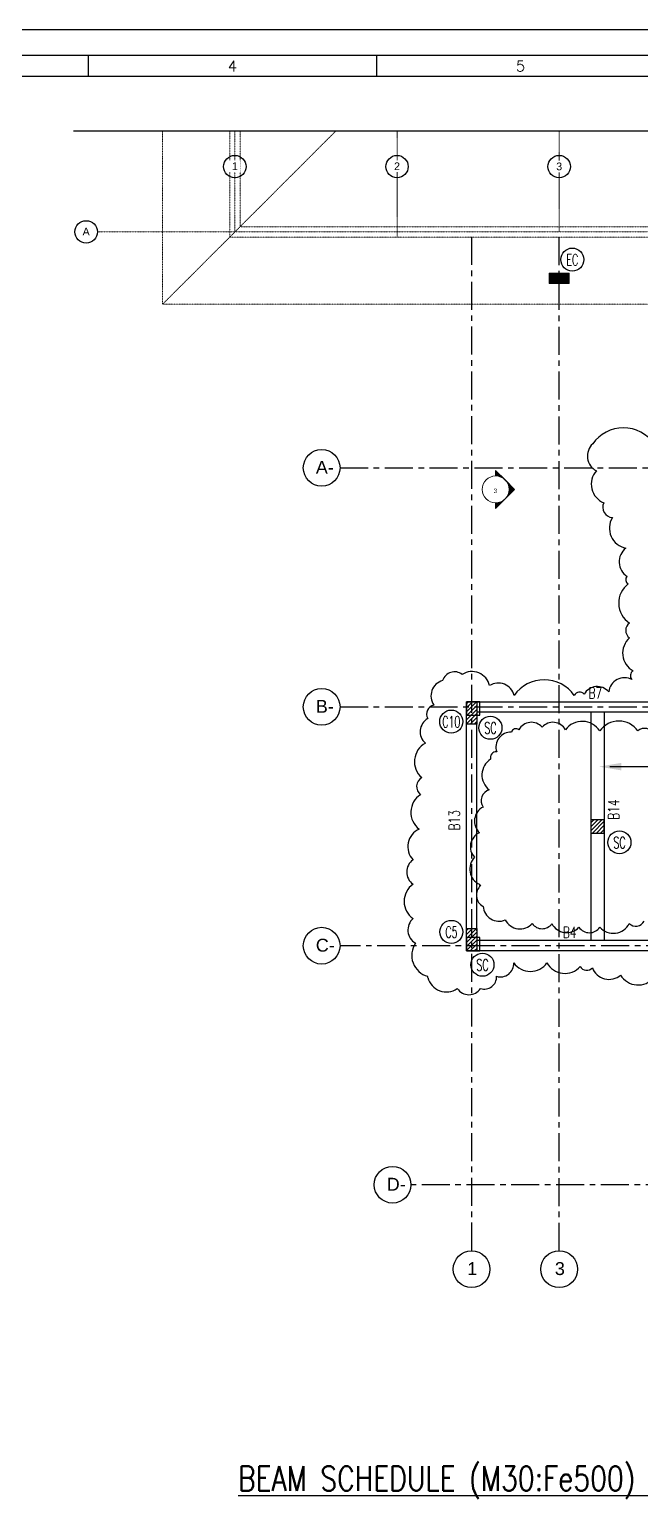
# Model space of a CAD drawing. Header units: millimetres. Extents: x 2659630 to 6742168, y -2425387 to -732288.
# Drawn here: x 4143125 to 4156767, y -1213533 to -1180677 of the extents above; entities that cross this region are included whole.
import ezdxf
from ezdxf.enums import TextEntityAlignment as Align

# ---------------------------------------------------------------- set-up
doc = ezdxf.new("R2010")
doc.units = ezdxf.units.MM
for name, pattern in [('CENTER', [2, 1.25, -0.25, 0.25, -0.25]), ('DASHED', [0.75, 0.5, -0.25]), ('Grid Line', [22.225, 12.7, -3.175, 3.175, -3.175]), ('Hidden', [7.14375, 4.7625, -2.38125])]:
    doc.linetypes.add(name, pattern=pattern)
for name, color, linetype, lineweight in [('A-hatch', 253, 'Continuous', 0), ('A-RCC', 2, 'Continuous', 0), ('A-STRUCTURE ABOVE', 251, 'DASHED', 0), ('A-WALL', 113, 'Continuous', 9), ('G-ANNO-SYMB', 111, 'Continuous', 9), ('S-GRID', 1, 'Continuous', 9), ('S-GRID-IDEN', 1, 'Continuous', 9)]:
    doc.layers.add(name, color=color, linetype=linetype, lineweight=lineweight)
for name, color, linetype in [('A-LINE 08', 8, 'Continuous'), ('PNA', 8, 'Continuous'), ('REVISION CLOUD', 7, 'Continuous'), ('S-BEAM NO', 3, 'Continuous'), ('S-BEAM OUTER', 4, 'Continuous'), ('S-BRECK LINE', 8, 'Continuous'), ('S-COLUMN', 1, 'Continuous'), ('S-COLUMN CIRCLE', 9, 'Continuous'), ('S-COLUMN HATCH', 8, 'Continuous'), ('S-COLUMN NO', 2, 'Continuous'), ('S-GRIDE CIRCLE', 8, 'Continuous'), ('S-GRIDE LINE', 8, 'CENTER'), ('S-GRIDE NO', 1, 'Continuous'), ('TITLE', 6, 'Continuous')]:
    doc.layers.add(name, color=color, linetype=linetype)
doc.styles.add('Arial', font='arial.ttf', dxfattribs={"height": 123})
doc.styles.add('Arial_1', font='arial.ttf', dxfattribs={"height": 98.353293})
doc.styles.add('Arial_2', font='arial.ttf', dxfattribs={"height": 121.981135})
doc.styles.add('ROMANS', font='r.shx', dxfattribs={"width": 0.7})

# ---------------------------------------------------------------- blocks, each defined once
blk = doc.blocks.new('A1_SHEET.')
at = {"flags": 128}
blk.add_lwpolyline([(0, 0), (0, 594), (841, 594), (841, 0)], close=True, dxfattribs=at)
at = {"layer": 'PNA'}
for p, q in [((212.75, 587.8), (212.75, 582.8)), ((281.17, 587.8), (281.17, 582.8))]:
    blk.add_line(p, q, dxfattribs=at)
at = {"layer": 'PNA', "color": 1}
for points in [[(7.5, 6.2), (833.5, 6.2), (833.5, 587.8), (7.5, 587.8)], [(17.5, 11.2), (828.5, 11.2), (828.5, 582.8), (17.5, 582.8)]]:
    blk.add_lwpolyline(points, close=True, dxfattribs=at)
at = {"layer": 'PNA', "style": 'ROMANS'}
for s, p in [('4', (246.97, 585.3)), ('5', (315.38, 585.3))]:
    blk.add_text(s, height=2.5, dxfattribs=at).set_placement(p, align=Align.MIDDLE)
blk = doc.blocks.new('Section - M_Section Head - Filled-1049-GROUND FLOOR PLAN-01')
at = {"layer": 'G-ANNO-SYMB'}
h = blk.add_hatch(color=256, dxfattribs=at)
edge = h.paths.add_edge_path(flags=0)
edge.add_line((-6, 8.49), (-6, 6))
edge.add_arc((-6, 0), 6, 90, 135)
edge.add_line((-10.24, 4.24), (-6, 8.49))
h = blk.add_hatch(color=256, dxfattribs=at)
edge = h.paths.add_edge_path(flags=0)
edge.add_line((-6, 8.49), (-1.76, 4.24))
edge.add_arc((-6, 0), 6, 45, 90)
edge.add_line((-6, 6), (-6, 8.49))
h = blk.add_hatch(color=256, dxfattribs=at)
edge = h.paths.add_edge_path(flags=0)
edge.add_line((-14.49, 0), (-10.24, 4.24))
edge.add_arc((-6, 0), 6, 135, 180)
edge.add_line((-12, 0), (-14.49, 0))
h = blk.add_hatch(color=256, dxfattribs=at)
edge = h.paths.add_edge_path(flags=0)
edge.add_line((2.49, 0), (0, 0))
edge.add_arc((-6, 0), 6, 360, 405)
edge.add_line((-1.76, 4.24), (2.49, 0))
for p, q in [((-6, 8.49), (-14.49, 0)), ((-6, 8.49), (-10.24, 4.24)), ((-6, 8.49), (2.49, 0)), ((-6, 6), (-6, 8.49)), ((-6, 8.49), (-6, 6)), ((-1.76, 4.24), (-6, 8.49)), ((-10.24, 4.24), (-14.49, 0)), ((-12, 0), (-14.49, 0)), ((-14.49, 0), (-12, 0)), ((2.49, 0), (-1.76, 4.24)), ((0, 0), (2.49, 0)), ((0, 0), (2.49, 0))]:
    blk.add_line(p, q, dxfattribs=at)
for start, end in [(360, 180), (135, 180), (180, 360), (90, 135), (45, 90), (360, 45)]:
    blk.add_arc((-6, 0), 6, start, end, dxfattribs=at)
blk = doc.blocks.new('Grid - M_Grid Head - Circle_02-314212-GROUND FLOOR PLAN_01')
at = {"layer": 'A-LINE 08'}
blk.add_circle((0, 0), 5, dxfattribs=at)

msp = doc.modelspace()

# ---------------------------------------------------------------- hatches: boundary and pattern name
at = {"layer": 'A-hatch', "true_color": 0x939598}
h = msp.add_hatch(dxfattribs=at)
h.set_pattern_fill('ANSI31', color=252, scale=5, angle=359.9997012)
h.set_pattern_definition([(44.99970117, (-4164709.452, -3297691.61), (-11.225261605, 11.225378697), [])])
h.paths.add_polyline_path([(4154725.297, -1186346.511), (4155175.297, -1186346.509), (4155175.298, -1186116.47), (4154725.298, -1186116.468)])
at = {"layer": 'S-COLUMN HATCH', "true_color": 0x939598}
h = msp.add_hatch(dxfattribs=at)
h.set_pattern_fill('ANSI31', color=252, scale=20, angle=180)
h.set_pattern_definition([(225, (514717.334, -325981.054), (44.9012806, -44.9012806), [])])
h.paths.add_polyline_path([(4152880.369, -1195681.247), (4153110.355, -1195681.247), (4153110.349, -1196181.244), (4152880.362, -1196181.244)])
at = {"layer": 'S-COLUMN HATCH'}
h = msp.add_hatch(dxfattribs=at)
h.set_pattern_fill('ANSI31', color=8, scale=20, angle=180)
h.set_pattern_definition([(225, (515160.19, -331686.85), (44.9012806, -44.9012806), [])])
h.paths.add_polyline_path([(4155656.915, -1198614.703), (4155956.915, -1198614.703), (4155956.915, -1198314.703), (4155656.915, -1198314.703)])
at = {"layer": 'S-COLUMN HATCH', "true_color": 0x939598}
h = msp.add_hatch(dxfattribs=at)
h.set_pattern_fill('ANSI31', color=252, scale=20, angle=180)
h.set_pattern_definition([(225, (514717.35, -331041.055), (44.9012806, -44.9012806), [])])
h.paths.add_polyline_path([(4152880.386, -1200741.247), (4153110.372, -1200741.247), (4153110.365, -1201241.245), (4152880.379, -1201241.245)])

# ---------------------------------------------------------------- linework, layer by layer
at = {"layer": 'A-RCC'}
for p, q in [((4154725.284, -1186116.434), (4154725.282, -1186346.434)), ((4154725.282, -1186346.434), (4155175.282, -1186346.436)), ((4155175.284, -1186116.436), (4154725.284, -1186116.434)), ((4154725.298, -1186116.428), (4154725.297, -1186346.428)), ((4154725.297, -1186346.428), (4155175.297, -1186346.431)), ((4155175.298, -1186116.431), (4154725.298, -1186116.428)), ((4155175.282, -1186346.436), (4155175.284, -1186116.436)), ((4155175.297, -1186346.431), (4155175.298, -1186116.431))]:
    msp.add_line(p, q, dxfattribs=at)
at = {"layer": 'A-STRUCTURE ABOVE', "color": 252, "linetype": 'Hidden', "ltscale": 0.005, "true_color": 0x939598}
for p, q in [((4146095.314, -1182946.335), (4146095.294, -1186810.499)), ((4149959.515, -1182946.335), (4146095.302, -1186810.511)), ((4147595.305, -1185310.08), (4147595.316, -1182946.335)), ((4147710.379, -1182946.335), (4147710.379, -1185195.517)), ((4147825.306, -1185079.841), (4147825.316, -1182946.335)), ((4147825.306, -1185079.841), (4184373.314, -1185081.122)), ((4144641.696, -1185195.517), (4184373.314, -1185195.517)), ((4184373.314, -1185311.07), (4147595.305, -1185310.08)), ((4146095.294, -1186810.499), (4184373.314, -1186810.699))]:
    msp.add_line(p, q, dxfattribs=at)
at = {"layer": 'A-WALL', "color": 1}
msp.add_line((4155175.297, -1186346.527), (4155175.298, -1186116.468), dxfattribs=at)
at = {"layer": 'REVISION CLOUD', "ltscale": 2500}
for points in [[(4157069.144, -1189926.476, 0.52056705), (4155698.607, -1189926.476, 0.52056705), (4155698.607, -1189926.476, 0.52056705), (4155698.607, -1189926.476, 0.52056705), (4155780.839, -1190529.091, 0.52056705), (4155780.839, -1190529.091, 0.52056705), (4155945.304, -1191241.276, 0.52056705), (4155945.304, -1191241.276, 0.52056705), (4156137.181, -1191569.976, 0.52056705), (4156438.698, -1192254.766, 0.52056705), (4156438.698, -1192254.766, 0.52056705), (4156466.11, -1192884.774, 0.52056705), (4156466.11, -1192884.774, 0.52056705), (4156493.518, -1193049.124, 0.52056705), (4156520.93, -1193925.656, 0.52056705), (4156520.93, -1193925.656, 0.52056705), (4156520.93, -1194254.356, 0.52056705), (4156603.163, -1194993.931, 0.52056705), (4156603.163, -1194993.931, 0.52056705), (4156575.75, -1195185.674, 0.52056705), (4156054.949, -1195459.589, 0.52056705), (4156054.949, -1195459.589, 0.52056705), (4156054.949, -1195459.589, 0.52056705), (4155506.73, -1195514.374, 0.52056705), (4155506.73, -1195514.374, 0.52056705), (4155287.445, -1195541.764, 0.52056705), (4153944.32, -1195541.764, 0.52056705), (4153944.32, -1195541.764, 0.52056705), (4153396.101, -1195322.631, 0.52056705), (4153396.101, -1195322.631, 0.52056705), (4152785.353, -1195071.858)], [(4152785.353, -1195071.858, 0.52056705), (4152346.779, -1195208.816, 0.52056705), (4152154.907, -1195756.651, 0.52056705), (4152154.907, -1195756.651, 0.52056705), (4152017.85, -1196057.958, 0.52056705), (4151963.03, -1196605.791, 0.52056705), (4151963.03, -1196605.791, 0.52056705), (4151880.798, -1197372.759, 0.52056705), (4151880.798, -1197372.759, 0.52056705), (4151853.39, -1197756.241, 0.52056705), (4151825.978, -1198523.206, 0.52056705), (4151825.978, -1198523.206, 0.52056705), (4151688.926, -1199207.999, 0.52056705), (4151688.926, -1199207.999, 0.52056705), (4151688.926, -1199755.831, 0.52056705), (4151688.926, -1199755.831, 0.52056705), (4151688.926, -1200522.799, 0.52056705), (4151688.926, -1200522.799, 0.52056705), (4151743.745, -1201070.631, 0.52056705), (4151743.745, -1201070.631, 0.52056705), (4151743.745, -1201070.631, 0.52056705), (4152017.85, -1201810.206, 0.52056705), (4152017.85, -1201810.206, 0.52056705), (4152017.85, -1201837.596, 0.52056705), (4152675.709, -1202084.121, 0.52056705), (4152675.709, -1202084.121, 0.52056705), (4153196.515, -1202084.121, 0.52056705), (4153196.515, -1202084.121, 0.52056705), (4153552.857, -1201810.206, 0.52056705), (4153936.606, -1201508.896, 0.52056705), (4154676.697, -1201508.896, 0.52056705), (4154676.697, -1201508.896, 0.52056705), (4155416.788, -1201591.071, 0.52056705), (4155416.788, -1201591.071, 0.52056705), (4155690.893, -1201618.464, 0.52056705), (4156321.339, -1201782.814, 0.52056705), (4156321.339, -1201782.814, 0.52056705), (4157061.43, -1201837.596, 0.52056705)], [(4157063.679, -1196414.958, 0.52056705), (4156707.342, -1196332.783, 0.52056705), (4155857.606, -1196332.783, 0.52056705), (4155857.606, -1196332.783, 0.52056705), (4155090.108, -1196305.391, 0.52056705), (4155090.108, -1196305.391, 0.52056705), (4155090.108, -1196305.391, 0.52056705), (4154569.301, -1196250.608, 0.52056705), (4154569.301, -1196250.608, 0.52056705), (4154048.5, -1196305.391, 0.52056705), (4154048.5, -1196305.391, 0.52056705), (4153884.035, -1196360.173, 0.52056705), (4153555.106, -1196798.441, 0.52056705), (4153555.106, -1196798.441, 0.52056705), (4153418.049, -1196962.791, 0.52056705), (4153390.641, -1197647.581, 0.52056705), (4153390.641, -1197647.581, 0.52056705), (4153253.584, -1198031.066, 0.52056705), (4153171.352, -1198606.291, 0.52056705), (4153171.352, -1198606.291, 0.52056705), (4153061.712, -1199154.123, 0.52056705), (4153061.712, -1199154.123, 0.52056705), (4153171.352, -1199756.738, 0.52056705), (4153171.352, -1199756.738, 0.52056705), (4153198.764, -1199784.131, 0.52056705), (4153253.584, -1200249.788, 0.52056705), (4153746.978, -1200551.096, 0.52056705), (4153746.978, -1200551.096, 0.52056705), (4154350.017, -1200633.271, 0.52056705), (4154350.017, -1200633.271, 0.52056705), (4154788.586, -1200633.271, 0.52056705), (4155391.625, -1200715.446, 0.52056705), (4155391.625, -1200715.446, 0.52056705), (4155857.606, -1200715.446, 0.52056705), (4156515.465, -1200633.271, 0.52056705), (4156515.465, -1200633.271, 0.52056705), (4156844.394, -1200578.488, 0.52056705)]]:
    msp.add_lwpolyline(points, format="xyb", dxfattribs=at)
msp.add_lwpolyline([(4156084.56, -1197130.525), (4167888.19, -1197130.525)], dxfattribs=at)
msp.add_solid([(4156334.56, -1197213.859), (4155834.56, -1197130.525), (4156334.56, -1197047.192)], dxfattribs=at)
at = {"layer": 'S-BEAM OUTER', "ltscale": 2500}
for p, q in [((4153110.365, -1195680.581), (4157610.379, -1195680.581)), ((4153110.365, -1195910.581), (4157610.376, -1195910.581)), ((4155656.915, -1195910.581), (4155656.915, -1201011.216)), ((4155956.915, -1195910.581), (4155956.915, -1201011.219)), ((4152880.386, -1200791.247), (4152880.386, -1196131.244)), ((4153110.386, -1200791.247), (4153110.386, -1196131.244)), ((4157610.375, -1201011.245), (4153110.364, -1201011.177)), ((4157610.371, -1201241.245), (4153110.36, -1201241.177))]:
    msp.add_line(p, q, dxfattribs=at)
at = {"layer": 'S-BRECK LINE'}
msp.add_lwpolyline([(4183745.758, -1182946.335), (4165350.187, -1182946.335), (4165350.187, -1182808.961), (4165237.371, -1183083.709), (4165237.371, -1182946.335), (4144105.026, -1182946.335)], dxfattribs=at)
at = {"layer": 'S-COLUMN', "color": 1}
for points in [[(4152880.369, -1195681.247), (4153110.355, -1195681.247), (4153110.349, -1196181.244), (4152880.362, -1196181.244)], [(4152880.387, -1195981.247), (4153180.387, -1195981.247), (4153180.387, -1195681.247), (4152880.387, -1195681.247)], [(4152880.387, -1195981.247), (4153180.387, -1195981.247), (4153180.387, -1195681.247), (4152880.387, -1195681.247)], [(4152880.387, -1195981.247), (4153180.387, -1195981.247), (4153180.387, -1195681.247), (4152880.387, -1195681.247)], [(4155656.915, -1198614.703), (4155956.915, -1198614.703), (4155956.915, -1198314.703), (4155656.915, -1198314.703)], [(4152880.387, -1200741.25), (4153110.374, -1200741.25), (4153110.367, -1201241.247), (4152880.381, -1201241.247)], [(4152880.387, -1201241.177), (4153180.387, -1201241.177), (4153180.387, -1200941.177), (4152880.387, -1200941.177)], [(4152880.387, -1201241.177), (4153180.387, -1201241.177), (4153180.387, -1200941.177), (4152880.387, -1200941.177)], [(4152880.387, -1201241.177), (4153180.387, -1201241.177), (4153180.387, -1200941.177), (4152880.387, -1200941.177)]]:
    msp.add_lwpolyline(points, close=True, dxfattribs=at)
at = {"layer": 'S-COLUMN CIRCLE'}
for centre in [(4155243.375, -1185814.173), (4155243.375, -1185814.173), (4152540.846, -1196124.252), (4153414.872, -1196262.877), (4156295.371, -1198820.194), (4152543.303, -1200817.827), (4153237.388, -1201551.091)]:
    msp.add_circle(centre, 257.143, dxfattribs=at)
at = {"layer": 'S-GRID', "linetype": 'Grid Line'}
for p, q in [((4151330.379, -1182946.335), (4151330.379, -1185310.526)), ((4154950.379, -1185195.517), (4154950.379, -1182946.335))]:
    msp.add_line(p, q, dxfattribs=at)
at = {"layer": 'S-GRIDE CIRCLE'}
for centre in [(4149648.16, -1190461.178), (4149648.16, -1190461.178), (4149648.16, -1190461.178), (4149648.16, -1195796.18), (4149648.16, -1195796.18), (4149648.16, -1195796.18), (4149648.16, -1201126.18), (4149648.16, -1201126.18), (4149648.16, -1201126.18), (4151230.917, -1206461.245), (4151230.917, -1206461.245), (4151230.917, -1206461.245), (4152995.379, -1208346.806), (4152995.379, -1208346.806), (4152995.379, -1208346.806), (4154950.379, -1208346.806), (4154950.379, -1208346.806), (4154950.379, -1208346.806)]:
    msp.add_circle(centre, 409.836, dxfattribs=at)
at = {"layer": 'S-GRIDE LINE', "ltscale": 500}
for p, q in [((4152995.379, -1185307.791), (4152995.379, -1207936.97)), ((4154950.379, -1207936.97), (4154950.379, -1185307.791)), ((4150057.996, -1190461.243), (4183515.983, -1190461.243)), ((4150057.996, -1195796.245), (4183515.983, -1195796.245)), ((4183513.305, -1201126.245), (4150057.996, -1201126.245)), ((4183505.992, -1206461.245), (4151640.753, -1206461.245))]:
    msp.add_line(p, q, dxfattribs=at)

# ---------------------------------------------------------------- block references
at = {"xscale": 94.00879904875153, "yscale": 94.00879904875153, "zscale": 94.00879904875153}
msp.add_blockref('A1_SHEET.', (4124438.531, -1236518.147), dxfattribs=at)
at = {"layer": 'G-ANNO-SYMB', "xscale": -49.99999999999998, "yscale": 49.99999999999998, "zscale": 49.99999999999998, "rotation": 270}
msp.add_blockref('Section - M_Section Head - Filled-1049-GROUND FLOOR PLAN-01', (4153531.728, -1190643.193), dxfattribs=at)
at = {"layer": 'S-GRID-IDEN', "xscale": 49.99999999999998, "yscale": 49.99999999999998, "zscale": 49.99999999999998}
for p, rotation in [((4147710.379, -1183738.928), 180), ((4151330.379, -1183738.928), 180), ((4144391.696, -1185195.517), 269.9999999999996)]:
    msp.add_blockref('Grid - M_Grid Head - Circle_02-314212-GROUND FLOOR PLAN_01', p, dxfattribs=dict(at, rotation=rotation))
msp.add_blockref('Grid - M_Grid Head - Circle_02-314212-GROUND FLOOR PLAN_01', (4154950.379, -1183738.928), dxfattribs=at)

# ---------------------------------------------------------------- texts
at = {"layer": 'G-ANNO-SYMB', "insert": (4153525.898, -1191025.128), "char_height": 98.353, "width": 91.19402, "attachment_point": 8, "line_spacing_factor": 0.938532, "style": 'Arial_1'}
msp.add_mtext('3', dxfattribs=at)
at = {"layer": 'S-BEAM NO', "style": 'ROMANS', "width": 0.7}
for s, p in [('B7', (4155756.27, -1195487.469, 0)), ('B4', (4155186.169, -1200829.535, 0))]:
    msp.add_text(s, height=250, dxfattribs=at).set_placement(p, align=Align.MIDDLE_CENTER)
for s, p in [('B14', (4156165.828, -1198089.106, 0)), ('B13', (4152609.117, -1198329.097, 0))]:
    msp.add_text(s, height=250, rotation=90, dxfattribs=at).set_placement(p, align=Align.MIDDLE_CENTER)
at = {"layer": 'S-COLUMN NO', "style": 'ROMANS', "width": 0.6}
for s, p in [('EC', (4155244.743, -1185819.703, 0)), ('EC', (4155244.743, -1185819.703, 0)), ('C10', (4152542.215, -1196129.783, 0)), ('SC', (4153416.24, -1196268.408, 0)), ('SC', (4156296.74, -1198825.725, 0)), ('C5', (4152544.671, -1200823.357, 0)), ('SC', (4153238.756, -1201556.621, 0))]:
    msp.add_text(s, height=257.1429, dxfattribs=at).set_placement(p, align=Align.MIDDLE_CENTER)
at = {"layer": 'S-GRIDE NO', "style": 'Arial'}
for s, height, p in [('A-', 287.9195, (4149517.335, -1190594.18)), ('B-', 287.9195, (4149517.335, -1195929.182)), ('C-', 287.9195, (4149517.335, -1201259.182)), ('D-', 287.9195, (4151100.092, -1206594.247)), ('1', 287.919, (4152898.698, -1208476.644)), ('1', 287.919, (4152898.698, -1208476.644)), ('1', 287.919, (4152898.698, -1208476.644)), ('3', 287.919, (4154853.698, -1208476.644))]:
    msp.add_text(s, height=height, dxfattribs=at).set_placement(p)
at = {"layer": 'TITLE', "style": 'ROMANS', "width": 0.8}
msp.add_text('%%UBEAM SCHEDULE (M30:Fe500) (LEVEL: terrace)', height=547.2, dxfattribs=at).set_placement((4147780.551, -1213291.329))

# ---------------------------------------------------------------- next in the draw order: texts
at = {"layer": 'S-GRID-IDEN', "char_height": 172.118, "attachment_point": 2, "line_spacing_factor": 0.938532, "style": 'Arial_2', "bg_fill": 3, "box_fill_scale": 1.25, "bg_fill_color": 0, "bg_fill_transparency": 0}
for s, insert, width in [('1', (4147710.44, -1183644.943), 159.59215), ('2', (4151330.44, -1183644.943), 159.59215), ('3', (4154950.318, -1183647.523), 159.59215), ('A', (4144390.406, -1185102.761), 191.0906)]:
    msp.add_mtext(s, dxfattribs=dict(at, insert=insert, width=width))

doc.saveas('drawing.dxf')
